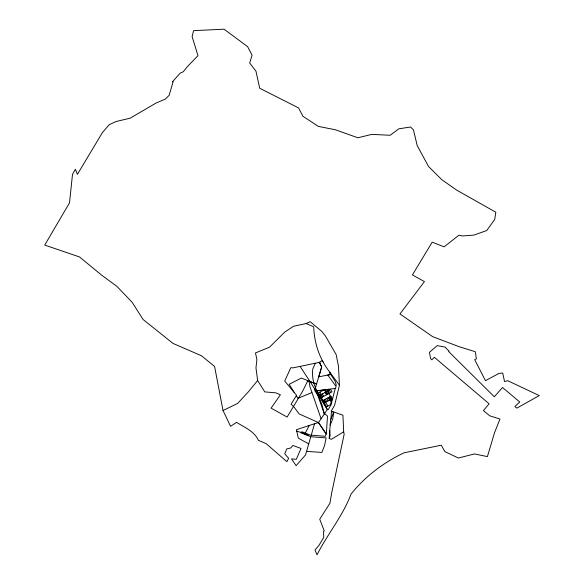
<?xml version="1.0" encoding="UTF-8"?>
<svg xmlns="http://www.w3.org/2000/svg" width="584" height="584" viewBox="0 0 584 584"><rect width="100%" height="100%" fill="white"/><g stroke="black" fill="none" stroke-linecap="round" stroke-linejoin="round"><path stroke-width="0.88" d="M330.938 418.998L331.383 412.319L332.325 412.056L332.376 411.537M333.741 412.012L342.932 415.173L343.669 431.81L331.398 439.314L329.164 438.445L330.566 419.859L333.741 412.012L331.201 411.136L334.61 405.296L339.443 385.228L338.457 366.153L336.165 354.619L325.449 336.026L321.718 331.318L310.148 321.66L306.184 323.529L293.511 326.273L284.758 332.077L269.538 347.173L255.478 352.94L256.902 359.569L255.967 367.818L257.632 380.549L264.771 391.886L275.882 392.857L280.393 394.755L271.086 408.128L287.131 417.056L302.578 391.331L307.804 380.68L301.3 378.082L289.189 384.287L294.197 392.477L296.555 395.31L291.095 404.238L293.898 406.88L299.096 413.895L318.47 422.553L326.339 434.153L327.5 416.049L324.602 413.625L327.332 409.501C319.944 397.01 310.761 384.352 312.798 368.935L315.345 363.241M333.661 412.895L332.785 418.764L330.201 425.086M335.245 388.396L331.062 404.821L328.135 409.698L327.208 409.282L316.754 390.864L328.726 389.265M329.296 438.657L330.091 435.554L329.777 430.561M324.602 413.625L318.47 422.553L314.542 423.743L311.162 435.474L301.804 431.693L301.118 432.824L310.79 436.752L305.512 454.958L296.073 465.667L291.518 458.871L296.256 459.352L301.016 448.461L292.825 445.446L290.693 448.001L286.795 448.87L284.7 453.797L288.649 458.316L286.868 461.674L266.136 443.614L258.405 440.358C254.42 431.269 244.448 427.364 236.549 422.349L230.571 426.313L223.008 410.486L214.598 366.489L201.517 355.773L173.01 343.428L143.043 319.448L132.101 302.242L116.851 286.321L101.85 275.312L79.497 256.938L44.727 245.083L69.511 202.852L72.482 174.477L75.373 169.25L77.409 174.339L102.514 132.444L109.208 124.699L115.96 121.56L130.188 118.165L156.14 103.003L165.36 99.083L169.192 95.28L173.105 81.687L172.506 81.753L180.179 73.161L183.245 71.759L187.53 66.445L198.005 55.699L192.114 36.639L193.596 30.653L224.037 29.2L247.609 46.625L252.069 55.188L249.66 62.999L255.974 71.233L259.697 88.264L298.526 107.887L302.979 116.325L318.324 126.385L335.362 129.765L357.853 137.773L371.774 134.393L390.207 135.262L398.806 128.823L410.596 127.005L413.479 129.955L417.202 145.577L428.539 166.484L441.738 179.653L456.644 190.092L495.831 212.248L494.728 219.409L486.727 230.549L473.806 235.104L462.645 235.951L458.856 235.243L444.132 246.842L432.204 242.163L412.428 274.918L424.444 281.59L399.952 313.951L432.649 336.647L459.659 346.889L475.288 351.692L476.391 358.868L474.675 359.635L485.465 380.688L498.991 373.38L502.714 373.059L504.539 381.556L507.708 380.68L539.273 395.616L516.818 408.143L514.884 406.544L519.753 402.004L502.517 387.513L494.305 396.77L448.665 351.568L449.059 351.166L445.066 347.108L437.212 345.633L429.474 352.305L430.554 358.518L431.81 359.788L434.408 357.32L489.115 403.792L483.421 410.589L489.735 415.801L499.962 419.035L494.458 432.948L487.406 456.608L474.507 453.936L458.338 458.024L444.884 451.629L441.285 445.212L404.026 452.819C383.622 462.47 365.117 476.413 351.013 494.122C342.866 515.964 327.514 534.053 317.039 554.8L314.958 549.989L318.915 545.441L323.726 537.499L323.565 531.279L324.281 530.98L319.733 519.212L329.931 503.247L331.668 492.998L344.166 434.189L343.669 431.81M307.432 381.68L308.483 381.359L309.14 381.826L309.936 386.659L321.091 418.764M304.994 433.605L309.243 425.466L314.542 423.743M257.632 380.549L247.974 392.273L237.608 403.471L223.008 410.486M323.521 401.522L324.835 400.806L327.843 406.099M331.062 397.405L329.252 398.39L331.208 401.829M311.856 392.601L297.935 398.31L296.292 395.733M339.443 385.228L330.069 372.519L329.646 372.665L330.055 374.607L318.747 376.841L321.674 366.942L319.616 362.321L292.942 367.891L290.839 367.635L284.736 381.045L294.197 392.477M309.243 425.466L296.431 429.714L298.285 438.109L308.775 443.928M335.413 385.557L336.318 385.331L335.289 381.527L330.763 374.468L327.785 375.059L336.048 386.44L335.566 388.353L315.083 391.083L314.615 388.521M306.563 451.352L321.901 452.432L324.565 445.475L326.149 437.883L310.79 436.752M311.323 435.16L325.368 436.299L326.157 433.89L318.47 422.553M296.789 431.174L305.184 433.664L308.243 435.387L301.322 432.467M307.804 380.68L316.601 384.068L309.994 381.505L300.088 366.416M306.184 323.529L313.71 326.843C314.236 343.304 319.762 359.635 330.069 372.519M323.324 362.233L321.908 360.708L319.565 362.197L320.704 364.723M309.994 381.505L316.689 392.105L324.346 413.99L321.893 404.376L315.302 388.345L321.674 366.942L319.156 362.416M315.083 391.083L317.966 395.609M316.032 390.959L316.689 392.105M329.237 390.141L330.61 392.565M327.858 390.9L329.23 393.317M326.478 391.652L327.85 394.076M329.493 396.974L330.873 399.398M324.704 390.375L327.055 394.521M325.091 392.404L326.471 394.828M328.113 397.733L329.486 400.149M326.733 398.485L328.106 400.901M322.332 393.915L323.704 396.332M325.354 399.237L326.726 401.661M319.901 392.105L322.638 396.93M320.952 394.667L322.324 397.091M323.974 399.989L325.346 402.412M331.938 398.952L330.486 404.654L326.529 406.814L318.587 392.82L322.543 390.659L326.901 390.076L331.938 398.952M330.617 389.389L319.572 395.419L320.944 397.843L331.989 391.813L330.617 389.389M330.873 396.222L322.594 400.748L323.967 403.164L332.252 398.646L330.873 396.222"/></g></svg>
